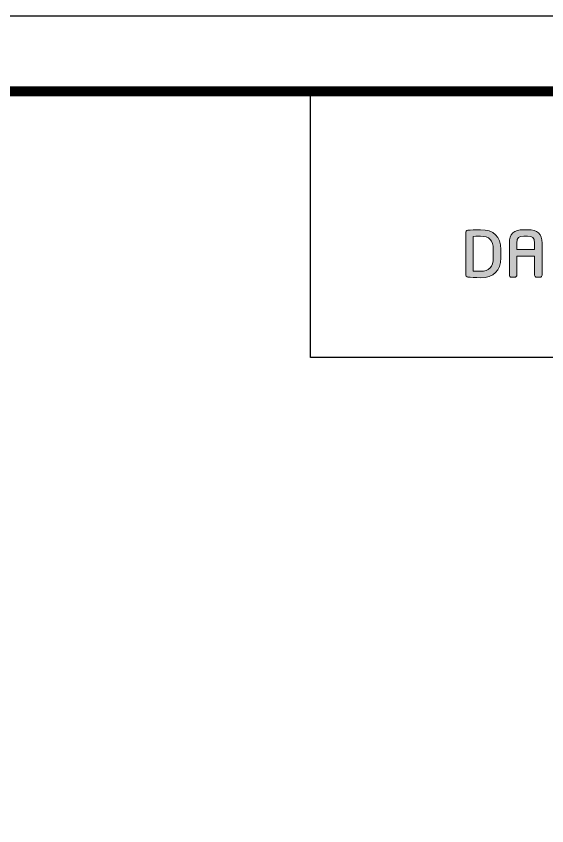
# Model space of a CAD drawing. Extents: x 16296675035 to 16296675816, y -37409618718 to -37409618145.
# Drawn here: x 16296675626.6 to 16296675720.3, y -37409618288.3 to -37409618145.2 of the extents above; entities that cross this region are included whole.
import ezdxf

# ---------------------------------------------------------------- set-up
doc = ezdxf.new("R2010")
doc.units = 0
doc.header["$LTSCALE"] = 10
doc.header["$MEASUREMENT"] = 0
doc.layers.get('0').update_dxf_attribs({"linetype": 'CONTINUOUS'})
doc.layers.add('레이어 1', color=7, linetype='CONTINUOUS', lineweight=0)

msp = doc.modelspace()

# ---------------------------------------------------------------- hatches: boundary and pattern name
at = {"layer": '레이어 1'}
h = msp.add_hatch(color=5, dxfattribs=at)
h.dxf.hatch_style = 2
edge = h.paths.add_edge_path()
edge.add_spline(control_points=[(16296675710.83, -37409618187.91), (16296675710.83, -37409618189.5), (16296675710.1, -37409618190.28), (16296675708.61, -37409618190.28), (16296675708.61, -37409618190.28), (16296675707.58, -37409618190.26), (16296675707.32, -37409618190.25), (16296675707.32, -37409618190.25), (16296675707.32, -37409618184.14), (16296675707.32, -37409618184.14), (16296675707.85, -37409618184.09), (16296675708.6, -37409618184.08), (16296675708.61, -37409618184.08), (16296675710.14, -37409618184.08), (16296675710.83, -37409618184.81), (16296675710.83, -37409618186.45), (16296675710.83, -37409618186.45), (16296675710.83, -37409618187.91), (16296675710.83, -37409618187.91)], knot_values=[0, 0, 0, 0, 1, 1, 1, 2, 2, 2, 3, 3, 3, 4, 4, 4, 5, 5, 5, 6, 6, 6, 6], degree=3, periodic=0)
edge = h.paths.add_edge_path()
edge.add_spline(control_points=[(16296675708.61, -37409618182.94), (16296675707.78, -37409618182.94), (16296675706.7, -37409618182.99), (16296675706.35, -37409618183.04), (16296675706.13, -37409618183.08), (16296675705.98, -37409618183.25), (16296675705.98, -37409618183.46), (16296675705.98, -37409618183.46), (16296675705.98, -37409618190.89), (16296675705.98, -37409618190.89), (16296675705.98, -37409618191.12), (16296675706.13, -37409618191.28), (16296675706.36, -37409618191.32), (16296675706.69, -37409618191.37), (16296675707.77, -37409618191.42), (16296675708.61, -37409618191.42), (16296675710.93, -37409618191.42), (16296675712.15, -37409618190.21), (16296675712.15, -37409618187.91), (16296675712.15, -37409618187.91), (16296675712.15, -37409618186.45), (16296675712.15, -37409618186.45), (16296675712.15, -37409618184.15), (16296675710.93, -37409618182.94), (16296675708.61, -37409618182.94)], knot_values=[0, 0, 0, 0, 1, 1, 1, 2, 2, 2, 3, 3, 3, 4, 4, 4, 5, 5, 5, 6, 6, 6, 7, 7, 7, 8, 8, 8, 8], degree=3, periodic=0)
h = msp.add_hatch(color=5, dxfattribs=at)
h.dxf.hatch_style = 2
edge = h.paths.add_edge_path()
edge.add_spline(control_points=[(16296675718.13, -37409618186.44), (16296675718.13, -37409618186.44), (16296675715, -37409618186.44), (16296675715, -37409618186.44), (16296675715, -37409618186.32), (16296675715, -37409618185.33), (16296675715, -37409618185.33), (16296675715, -37409618184.28), (16296675715.31, -37409618184.11), (16296675716.24, -37409618184.11), (16296675716.24, -37409618184.11), (16296675716.89, -37409618184.11), (16296675716.89, -37409618184.11), (16296675717.82, -37409618184.11), (16296675718.13, -37409618184.28), (16296675718.13, -37409618185.33), (16296675718.13, -37409618185.33), (16296675718.13, -37409618186.32), (16296675718.13, -37409618186.44)], knot_values=[0, 0, 0, 0, 1, 1, 1, 2, 2, 2, 3, 3, 3, 4, 4, 4, 5, 5, 5, 6, 6, 6, 6], degree=3, periodic=0)
edge = h.paths.add_edge_path()
edge.add_spline(control_points=[(16296675716.89, -37409618182.94), (16296675716.89, -37409618182.94), (16296675716.24, -37409618182.94), (16296675716.24, -37409618182.94), (16296675714.47, -37409618182.94), (16296675713.68, -37409618183.67), (16296675713.68, -37409618185.33), (16296675713.68, -37409618185.33), (16296675713.68, -37409618190.98), (16296675713.68, -37409618190.98), (16296675713.68, -37409618191.18), (16296675713.84, -37409618191.35), (16296675714.04, -37409618191.35), (16296675714.04, -37409618191.35), (16296675714.65, -37409618191.35), (16296675714.65, -37409618191.35), (16296675714.87, -37409618191.35), (16296675715, -37409618191.16), (16296675715, -37409618190.98), (16296675715, -37409618190.98), (16296675715, -37409618187.73), (16296675715, -37409618187.6), (16296675715, -37409618187.6), (16296675718.13, -37409618187.6), (16296675718.13, -37409618187.6), (16296675718.13, -37409618187.73), (16296675718.13, -37409618190.98), (16296675718.13, -37409618190.98), (16296675718.13, -37409618191.18), (16296675718.29, -37409618191.35), (16296675718.49, -37409618191.35), (16296675718.49, -37409618191.35), (16296675719.1, -37409618191.35), (16296675719.1, -37409618191.35), (16296675719.31, -37409618191.35), (16296675719.46, -37409618191.16), (16296675719.46, -37409618190.98), (16296675719.46, -37409618190.98), (16296675719.46, -37409618185.33), (16296675719.46, -37409618185.33), (16296675719.46, -37409618183.67), (16296675718.67, -37409618182.94), (16296675716.89, -37409618182.94)], knot_values=[0, 0, 0, 0, 1, 1, 1, 2, 2, 2, 3, 3, 3, 4, 4, 4, 5, 5, 5, 6, 6, 6, 7, 7, 7, 8, 8, 8, 9, 9, 9, 10, 10, 10, 11, 11, 11, 12, 12, 12, 13, 13, 13, 14, 14, 14, 14], degree=3, periodic=0)

# ---------------------------------------------------------------- linework, layer by layer
at = {"color": 5, "ltscale": 0.5}
msp.add_line((16296675678.57, -37409618205.52), (16296675678.57, -37409618158.49), dxfattribs=at)
at = {"color": 5, "ltscale": 40}
msp.add_line((16296675803.42, -37409618205.52), (16296675678.57, -37409618205.52), dxfattribs=at)
at = {"ltscale": 0.5}
msp.add_lwpolyline([(16296675034.86, -37409618717.6), (16296675816.06, -37409618717.6), (16296675816.06, -37409618145.2), (16296675034.86, -37409618145.2)], close=True, dxfattribs=at)
at = {"color": 5, "linetype": 'ByBlock', "lineweight": 200, "const_width": 1.8}
msp.add_lwpolyline([(16296675047.42, -37409618693.09), (16296675803.42, -37409618693.09), (16296675803.42, -37409618158.49), (16296675047.42, -37409618158.49)], close=True, dxfattribs=at)
at = {"layer": '레이어 1', "color": 5}
for points, knots in [([(16296675708.61, -37409618182.94), (16296675707.78, -37409618182.94), (16296675706.7, -37409618182.99), (16296675706.35, -37409618183.04), (16296675706.13, -37409618183.08), (16296675705.98, -37409618183.25), (16296675705.98, -37409618183.46), (16296675705.98, -37409618183.46), (16296675705.98, -37409618190.89), (16296675705.98, -37409618190.89), (16296675705.98, -37409618191.12), (16296675706.13, -37409618191.28), (16296675706.36, -37409618191.32), (16296675706.69, -37409618191.37), (16296675707.77, -37409618191.42), (16296675708.61, -37409618191.42), (16296675710.93, -37409618191.42), (16296675712.15, -37409618190.21), (16296675712.15, -37409618187.91), (16296675712.15, -37409618187.91), (16296675712.15, -37409618186.45), (16296675712.15, -37409618186.45), (16296675712.15, -37409618184.15), (16296675710.93, -37409618182.94), (16296675708.61, -37409618182.94)], [0, 0, 0, 0, 1, 1, 1, 2, 2, 2, 3, 3, 3, 4, 4, 4, 5, 5, 5, 6, 6, 6, 7, 7, 7, 8, 8, 8, 8]), ([(16296675716.89, -37409618182.94), (16296675716.89, -37409618182.94), (16296675716.24, -37409618182.94), (16296675716.24, -37409618182.94), (16296675714.47, -37409618182.94), (16296675713.68, -37409618183.67), (16296675713.68, -37409618185.33), (16296675713.68, -37409618185.33), (16296675713.68, -37409618190.98), (16296675713.68, -37409618190.98), (16296675713.68, -37409618191.18), (16296675713.84, -37409618191.35), (16296675714.04, -37409618191.35), (16296675714.04, -37409618191.35), (16296675714.65, -37409618191.35), (16296675714.65, -37409618191.35), (16296675714.87, -37409618191.35), (16296675715, -37409618191.16), (16296675715, -37409618190.98), (16296675715, -37409618190.98), (16296675715, -37409618187.73), (16296675715, -37409618187.6), (16296675715, -37409618187.6), (16296675718.13, -37409618187.6), (16296675718.13, -37409618187.6), (16296675718.13, -37409618187.73), (16296675718.13, -37409618190.98), (16296675718.13, -37409618190.98), (16296675718.13, -37409618191.18), (16296675718.29, -37409618191.35), (16296675718.49, -37409618191.35), (16296675718.49, -37409618191.35), (16296675719.1, -37409618191.35), (16296675719.1, -37409618191.35), (16296675719.31, -37409618191.35), (16296675719.46, -37409618191.16), (16296675719.46, -37409618190.98), (16296675719.46, -37409618190.98), (16296675719.46, -37409618185.33), (16296675719.46, -37409618185.33), (16296675719.46, -37409618183.67), (16296675718.67, -37409618182.94), (16296675716.89, -37409618182.94)], [0, 0, 0, 0, 1, 1, 1, 2, 2, 2, 3, 3, 3, 4, 4, 4, 5, 5, 5, 6, 6, 6, 7, 7, 7, 8, 8, 8, 9, 9, 9, 10, 10, 10, 11, 11, 11, 12, 12, 12, 13, 13, 13, 14, 14, 14, 14]), ([(16296675710.83, -37409618187.91), (16296675710.83, -37409618189.5), (16296675710.1, -37409618190.28), (16296675708.61, -37409618190.28), (16296675708.61, -37409618190.28), (16296675707.58, -37409618190.26), (16296675707.32, -37409618190.25), (16296675707.32, -37409618190.25), (16296675707.32, -37409618184.14), (16296675707.32, -37409618184.14), (16296675707.85, -37409618184.09), (16296675708.6, -37409618184.08), (16296675708.61, -37409618184.08), (16296675710.14, -37409618184.08), (16296675710.83, -37409618184.81), (16296675710.83, -37409618186.45), (16296675710.83, -37409618186.45), (16296675710.83, -37409618187.91), (16296675710.83, -37409618187.91)], [0, 0, 0, 0, 1, 1, 1, 2, 2, 2, 3, 3, 3, 4, 4, 4, 5, 5, 5, 6, 6, 6, 6]), ([(16296675718.13, -37409618186.44), (16296675718.13, -37409618186.44), (16296675715, -37409618186.44), (16296675715, -37409618186.44), (16296675715, -37409618186.32), (16296675715, -37409618185.33), (16296675715, -37409618185.33), (16296675715, -37409618184.28), (16296675715.31, -37409618184.11), (16296675716.24, -37409618184.11), (16296675716.24, -37409618184.11), (16296675716.89, -37409618184.11), (16296675716.89, -37409618184.11), (16296675717.82, -37409618184.11), (16296675718.13, -37409618184.28), (16296675718.13, -37409618185.33), (16296675718.13, -37409618185.33), (16296675718.13, -37409618186.32), (16296675718.13, -37409618186.44)], [0, 0, 0, 0, 1, 1, 1, 2, 2, 2, 3, 3, 3, 4, 4, 4, 5, 5, 5, 6, 6, 6, 6])]:
    msp.add_open_spline(points, degree=3, knots=knots, dxfattribs=at)

doc.saveas('drawing.dxf')
